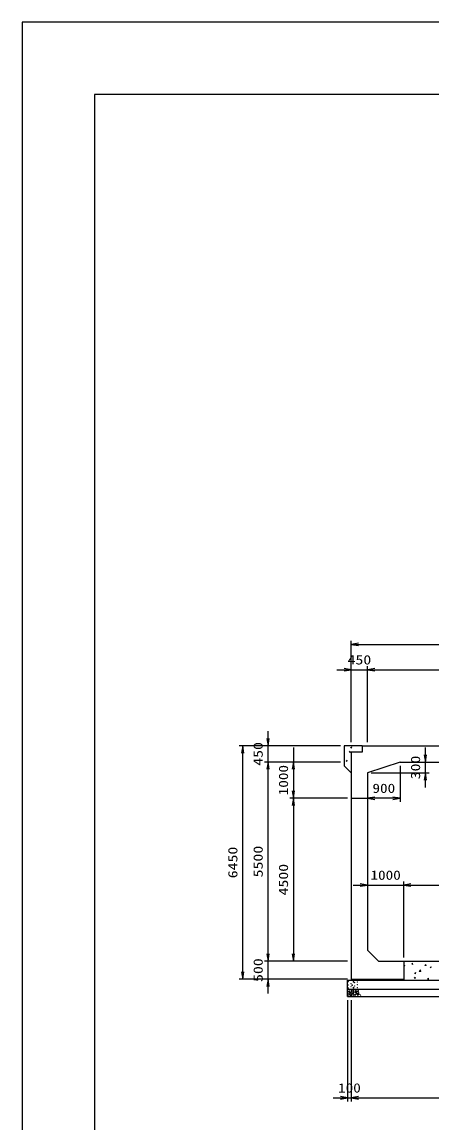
# Model space of a CAD drawing. Units: millimetres at full size. Extents: x 0 to 84100, y 0 to 59400.
# Drawn here: x 0 to 11332, y 28976 to 59400 of the extents above; entities that cross this region are included whole.
import ezdxf
from ezdxf.enums import TextEntityAlignment as Align

# ---------------------------------------------------------------- set-up
doc = ezdxf.new("R2010")
doc.units = ezdxf.units.MM
for name, color, linetype, lineweight in [('D-DCR-HCHn', 4, 'Continuous', 9), ('D-STR-DIM', 7, 'Continuous', 25), ('D-STR-STRn', 1, 'Continuous', 25), ('D-TTL', 2, 'Continuous', 25)]:
    doc.layers.add(name, color=color, linetype=linetype, lineweight=lineweight)
doc.styles.add('ＭＳ ゴシック', font='')
doc.styles.get('ＭＳ ゴシック').set_extended_font_data('MS Gothic')

# ---------------------------------------------------------------- blocks, each defined once
blk = doc.blocks.new('open_arrow')
at = {"color": 0, "linetype": 'Continuous', "lineweight": -2}
blk.add_lwpolyline([(7.5, 1.25), (0, 0), (7.5, -1.25)], dxfattribs=at)

msp = doc.modelspace()

# ---------------------------------------------------------------- linework, layer by layer
at = {"layer": 'D-DCR-HCHn'}
for p, q in [((9042.072, 39220.437), (9066.563, 39249.623)), ((9072.497, 39217.141), (9066.623, 39248.984)), ((9079.505, 39355.125), (9104.774, 39338.081)), ((9079.524, 39355.198), (9115.094, 39368.852)), ((9104.809, 39338.12), (9115.109, 39368.818)), ((8955.901, 38986.75), (8981.17, 38969.705)), ((8955.921, 38986.821), (8991.49, 39000.475)), ((8981.204, 38969.744), (8991.504, 39000.442)), ((9041.896, 39220.41), (9072.26, 39217.754)), ((10550, 33322.945), (10583.109, 33335.655)), ((10550, 33320.409), (10572.797, 33305.032)), ((10572.764, 33305.006), (10583.064, 33335.704)), ((10772.81, 33361.71), (10797.3, 33390.897)), ((10772.911, 33361.739), (10803.275, 33359.082)), ((10803.038, 33359.51), (10797.165, 33391.352)), ((10977.647, 33166.304), (11022.826, 33159.297)), ((10977.729, 33166.094), (11017.296, 33207.331)), ((11022.888, 33159.175), (11017.275, 33207.42)), ((11137.179, 33329.832), (11161.669, 33359.019)), ((11137.279, 33329.861), (11167.643, 33327.204)), ((11167.406, 33327.629), (11161.532, 33359.472)), ((11277.59, 33281.391), (11302.859, 33264.347)), ((11277.602, 33281.316), (11313.172, 33294.969)), ((11302.825, 33264.322), (11313.126, 33295.02)), ((10843.297, 32979.597), (10867.787, 33008.783)), ((10843.396, 32979.625), (10873.76, 32976.969)), ((10850.757, 33117.546), (10876.026, 33100.502)), ((10850.769, 33117.47), (10886.339, 33131.124)), ((10873.521, 32977.396), (10867.647, 33009.238)), ((10875.992, 33100.476), (10886.293, 33131.174)), ((11172.394, 32920), (11189.568, 32926.593)), ((11187.292, 32920), (11189.521, 32926.644)), ((11207.666, 32947.719), (11232.156, 32976.905)), ((11207.764, 32947.747), (11238.128, 32945.091)), ((11237.889, 32945.515), (11232.015, 32977.358))]:
    msp.add_line(p, q, dxfattribs=at)
for points in [[(9007.281, 32603.808), (9000.346, 32583.005), (9009.592, 32569.136), (9032.707, 32566.824), (9048.488, 32573.599), (9041.952, 32589.939), (9046.575, 32599.185), (9037.33, 32608.431), (9023.461, 32613.053)], [(9051.155, 32527.009), (9068.277, 32552.692), (9066.137, 32559.112), (9042.594, 32565.533), (9021.192, 32563.393), (9006.21, 32550.551), (9004.07, 32535.57), (9006.21, 32520.588), (9023.332, 32516.308)], [(9051.198, 32661.594), (9030.395, 32666.217), (9011.904, 32656.971), (9009.592, 32636.168), (9014.215, 32619.988), (9037.33, 32613.053), (9053.51, 32613.053), (9060.444, 32624.611), (9060.444, 32650.037)], [(9069.69, 32663.906), (9062.756, 32643.102), (9065.067, 32619.988), (9048.887, 32594.562), (9069.69, 32583.005), (9092.805, 32594.562), (9106.673, 32613.053), (9111.296, 32643.102), (9106.673, 32659.283), (9092.805, 32666.217)], [(9074.313, 32583.005), (9062.756, 32573.759), (9067.379, 32566.824), (9083.559, 32566.824), (9090.493, 32569.136), (9095.116, 32578.382), (9088.182, 32585.316)], [(9111.082, 32527.009), (9121.783, 32552.692), (9113.222, 32563.393), (9087.539, 32563.393), (9076.838, 32559.112), (9066.137, 32544.131), (9066.137, 32531.289), (9076.838, 32514.167), (9089.679, 32512.027)], [(9108.985, 32608.431), (9097.427, 32580.693), (9106.673, 32569.136), (9134.411, 32569.136), (9145.968, 32573.759), (9157.525, 32589.939), (9157.525, 32603.808), (9145.968, 32622.299), (9132.099, 32624.611)], [(9143.185, 32550.551), (9153.886, 32559.112), (9149.606, 32565.533), (9134.624, 32565.533), (9128.204, 32563.393), (9123.923, 32554.832), (9130.344, 32548.411)], [(9213.203, 32529.532), (9177.829, 32536.129), (9162.782, 32548.266), (9158.03, 32567.263), (9172.713, 32581.629), (9201.323, 32589.69), (9222.97, 32576.761), (9236.961, 32559.347), (9233.002, 32541.67)], [(9173.447, 32586.214), (9160.689, 32590.569), (9159.425, 32618.678), (9172.512, 32647.359), (9189.448, 32663.536), (9221.403, 32657.032), (9224.133, 32621.913), (9213.816, 32609.876), (9185.739, 32594.301)], [(9204.798, 32595.711), (9206.454, 32589.566), (9212.011, 32585.193), (9224.19, 32583.302), (9235.305, 32589.802), (9245.592, 32599.138), (9254.858, 32607.333), (9254.635, 32613.462), (9248.736, 32618.875), (9234.203, 32620.356), (9221.47, 32614.383), (9212.011, 32605.165), (9207.281, 32600.556)], [(9232.012, 32629.601), (9225.964, 32635.086), (9224.897, 32640.792), (9228.414, 32653.305), (9238.71, 32667.61), (9261.004, 32666.105), (9282.571, 32655.811), (9297.195, 32635.597), (9295.021, 32622.456), (9288.02, 32615.716), (9276.769, 32613.215), (9260.511, 32617.483), (9239.289, 32624.481)], [(9293.372, 32561.832), (9298.688, 32566.874), (9305.476, 32575.68), (9307.145, 32583.275), (9303.144, 32597.685), (9289.088, 32608.67), (9268.907, 32607.89), (9241.698, 32593.001), (9232.086, 32580.757), (9235.152, 32566.784), (9244.778, 32560.04), (9253.599, 32559.145), (9267.363, 32559.524), (9280.808, 32561.002)], [(9249.971, 32535.265), (9254.183, 32538.446), (9257.686, 32543.505), (9257.81, 32550.431), (9253.414, 32556.067), (9245.769, 32557.977), (9239.356, 32556.179), (9237.704, 32550.442), (9236.896, 32544.835), (9237.881, 32537.456), (9243.975, 32534.127)], [(9277.597, 32520.331), (9267.895, 32525.079), (9260.89, 32533.822), (9260.719, 32545.084), (9264.942, 32555.627), (9280.189, 32557.625), (9295.054, 32558.018), (9309.481, 32552.512), (9311.849, 32543.273), (9299.54, 32532.195), (9284.555, 32523.15)], [(9059.716, 32473.503), (9074.698, 32479.924), (9078.978, 32501.326), (9070.417, 32516.308), (9055.435, 32520.588), (9036.173, 32518.448), (9014.771, 32509.887), (9004.07, 32497.045), (9004.07, 32482.064), (9010.49, 32473.503), (9036.173, 32475.643)], [(9106.801, 32479.924), (9106.801, 32505.606), (9096.1, 32512.027), (9085.399, 32505.606), (9083.259, 32490.625), (9085.399, 32477.783), (9100.381, 32473.503)], [(9147.466, 32475.643), (9153.886, 32494.905), (9151.746, 32516.308), (9166.728, 32539.85), (9147.466, 32550.551), (9126.063, 32539.85), (9113.222, 32522.728), (9108.941, 32494.905), (9113.222, 32479.924), (9126.063, 32473.503)], [(9164.588, 32477.783), (9183.85, 32473.503), (9200.972, 32482.064), (9203.112, 32501.326), (9200.968, 32524.878), (9177.429, 32532.327), (9162.447, 32528.603), (9156.027, 32512.027), (9156.027, 32488.484)], [(9212.352, 32523.637), (9227.306, 32532.556), (9253.44, 32532.292), (9274.93, 32513.525), (9278.643, 32484.899), (9264.853, 32474.245), (9228.098, 32471.871), (9211.731, 32481.633), (9207.172, 32504.06)], [(9309.972, 32472.493), (9294.837, 32474.274), (9284.866, 32479.787), (9280.835, 32492.722), (9280.945, 32504.963), (9290.172, 32521.678), (9308.242, 32532.822), (9335.731, 32528.403), (9357.453, 32520.334), (9362.643, 32496.125), (9358.03, 32478.257), (9336.884, 32472.877)]]:
    msp.add_lwpolyline(points, close=True, dxfattribs=at)
msp.add_lwpolyline([(9143.432, 32668.547), (9126.093, 32666.446), (9114.258, 32658.701), (9114.626, 32639.819), (9120.514, 32626.087), (9135.025, 32626.185), (9155.107, 32629.153), (9164.799, 32643.689), (9174.082, 32653.492), (9176.884, 32664.345), (9164.099, 32668.547), (9143.082, 32668.547)], dxfattribs=at)
for centre, radius in [((9017.803, 32884.121), 4.5), ((9159.996, 32875.045), 11.25), ((9268.909, 32875.045), 4.5), ((9016.091, 32786.145), 4.5), ((9017.803, 32705.879), 4.5), ((9093.437, 32827.541), 4.5), ((9093.437, 32738.641), 4.5), ((9125.004, 32786.145), 11.25), ((9159.996, 32714.955), 11.25), ((9191.563, 32851.359), 4.5), ((9191.563, 32762.459), 4.5), ((9267.197, 32795.221), 4.5), ((9268.909, 32714.955), 4.5)]:
    msp.add_circle(centre, radius, dxfattribs=at)
at = {"layer": 'D-STR-DIM'}
for p, q in [((9100, 39500), (9100, 42300)), ((9100, 42200), (23000, 42200)), ((8700, 41500), (9950, 41500)), ((9100, 39500), (9100, 41600)), ((9550, 39500), (9550, 41600)), ((9550, 39500), (9550, 41600)), ((9550, 41500), (22550, 41500)), ((6800, 38550), (6800, 39800)), ((8800, 39400), (6000, 39400)), ((6100, 32950), (6100, 39400)), ((8800, 39400), (6700, 39400)), ((7500, 39350), (7500, 37550)), ((11150, 38250), (11150, 39350)), ((8800, 38950), (6700, 38950)), ((8800, 38950), (6700, 38950)), ((6800, 33450), (6800, 38950)), ((8800, 38950), (7400, 38950)), ((10550, 38950), (11250, 38950)), ((9650, 38650), (11250, 38650)), ((10450, 38850), (10450, 37850)), ((9550, 38550), (9550, 37850)), ((9000, 37950), (7400, 37950)), ((9000, 37950), (7400, 37950)), ((7500, 37950), (7500, 33450)), ((10450, 37950), (9550, 37950)), ((10550, 33550), (10550, 35650)), ((10550, 33550), (10550, 35650)), ((9150, 35550), (10950, 35550)), ((10550, 35550), (21550, 35550)), ((6800, 32550), (6800, 33850)), ((9000, 33450), (6700, 33450)), ((9000, 33450), (6700, 33450)), ((9000, 33450), (7400, 33450)), ((9000, 32950), (6000, 32950)), ((9000, 32950), (6700, 32950)), ((9000, 32370), (9000, 29570)), ((9100, 32370), (9100, 29570)), ((9100, 32370), (9100, 29570)), ((8600, 29670), (9500, 29670)), ((9100, 29670), (23000, 29670))]:
    msp.add_line(p, q, dxfattribs=at)
at = {"layer": 'D-STR-STRn'}
for p, q in [((8900, 39400), (8900, 38850)), ((9405, 39400), (8900, 39400)), ((9405, 39400), (22695, 39400)), ((9405, 39400), (9405, 39220)), ((9100, 39220), (9100, 32950)), ((9405, 39220), (9100, 39220)), ((10450, 38950), (9550, 38650)), ((10450, 38950), (21650, 38950)), ((8900, 38850), (9100, 38650)), ((9550, 38650), (9550, 33750)), ((9100, 37950), (9550, 37950)), ((9550, 33750), (9850, 33450)), ((9850, 33450), (22250, 33450)), ((10550, 33450), (10550, 32920)), ((9000, 32920), (23100, 32920)), ((9000, 32470), (9000, 32920)), ((9100, 32950), (10550, 32950)), ((9100, 32950), (9100, 32920)), ((9000, 32670), (23100, 32670)), ((9000, 32470), (23100, 32470))]:
    msp.add_line(p, q, dxfattribs=at)
at = {"layer": 'D-TTL'}
for points in [[(0, 0), (84100, 0), (84100, 59400), (0, 59400)], [(2000, 2000), (82100, 2000), (82100, 57400), (2000, 57400)]]:
    msp.add_lwpolyline(points, close=True, dxfattribs=at)

# ---------------------------------------------------------------- block references
at = {"layer": 'D-STR-DIM', "xscale": 26.7, "yscale": 26.7}
for p in [(9100, 42200), (9550, 41500), (9550, 41500), (9550, 37950), (10550, 35550), (10550, 35550), (9100, 29670), (9100, 29670)]:
    msp.add_blockref('open_arrow', p, dxfattribs=at)
for p, rotation in [((9100, 41500), 180), ((6800, 39400), 90), ((6100, 39400), 270), ((6800, 38950), 270), ((6800, 38950), 270), ((7500, 38950), 270), ((11150, 38950), 90), ((11150, 38650), 270), ((7500, 37950), 90), ((7500, 37950), 270), ((10450, 37950), 180), ((9550, 35550), 180), ((6800, 33450), 90), ((6800, 33450), 90), ((7500, 33450), 90), ((6100, 32950), 90), ((6800, 32950), 270), ((9000, 29670), 180)]:
    msp.add_blockref('open_arrow', p, dxfattribs=dict(at, rotation=rotation))

# ---------------------------------------------------------------- texts
at = {"layer": 'D-STR-DIM', "style": 'ＭＳ ゴシック'}
for s, width, p in [('450', 1.25, (9325, 41775)), ('900', 1.2, (10000, 38225)), ('1000', 1.2, (10050, 35825)), ('100', 1.2, (9050, 29945))]:
    msp.add_text(s, height=256.6, dxfattribs=dict(at, width=width)).set_placement(p, align=Align.MIDDLE_CENTER)
for s, width, p in [('450', 1.25, (6525, 39175)), ('300', 1.25, (10875, 38800)), ('1000', 1.2, (7225, 38450)), ('6450', 1.25, (5825, 36175)), ('5500', 1.25, (6525, 36200)), ('4500', 1.25, (7225, 35700)), ('500', 1.25, (6525, 33200))]:
    msp.add_text(s, height=256.6, rotation=90, dxfattribs=dict(at, width=width)).set_placement(p, align=Align.MIDDLE_CENTER)

doc.saveas('drawing.dxf')
